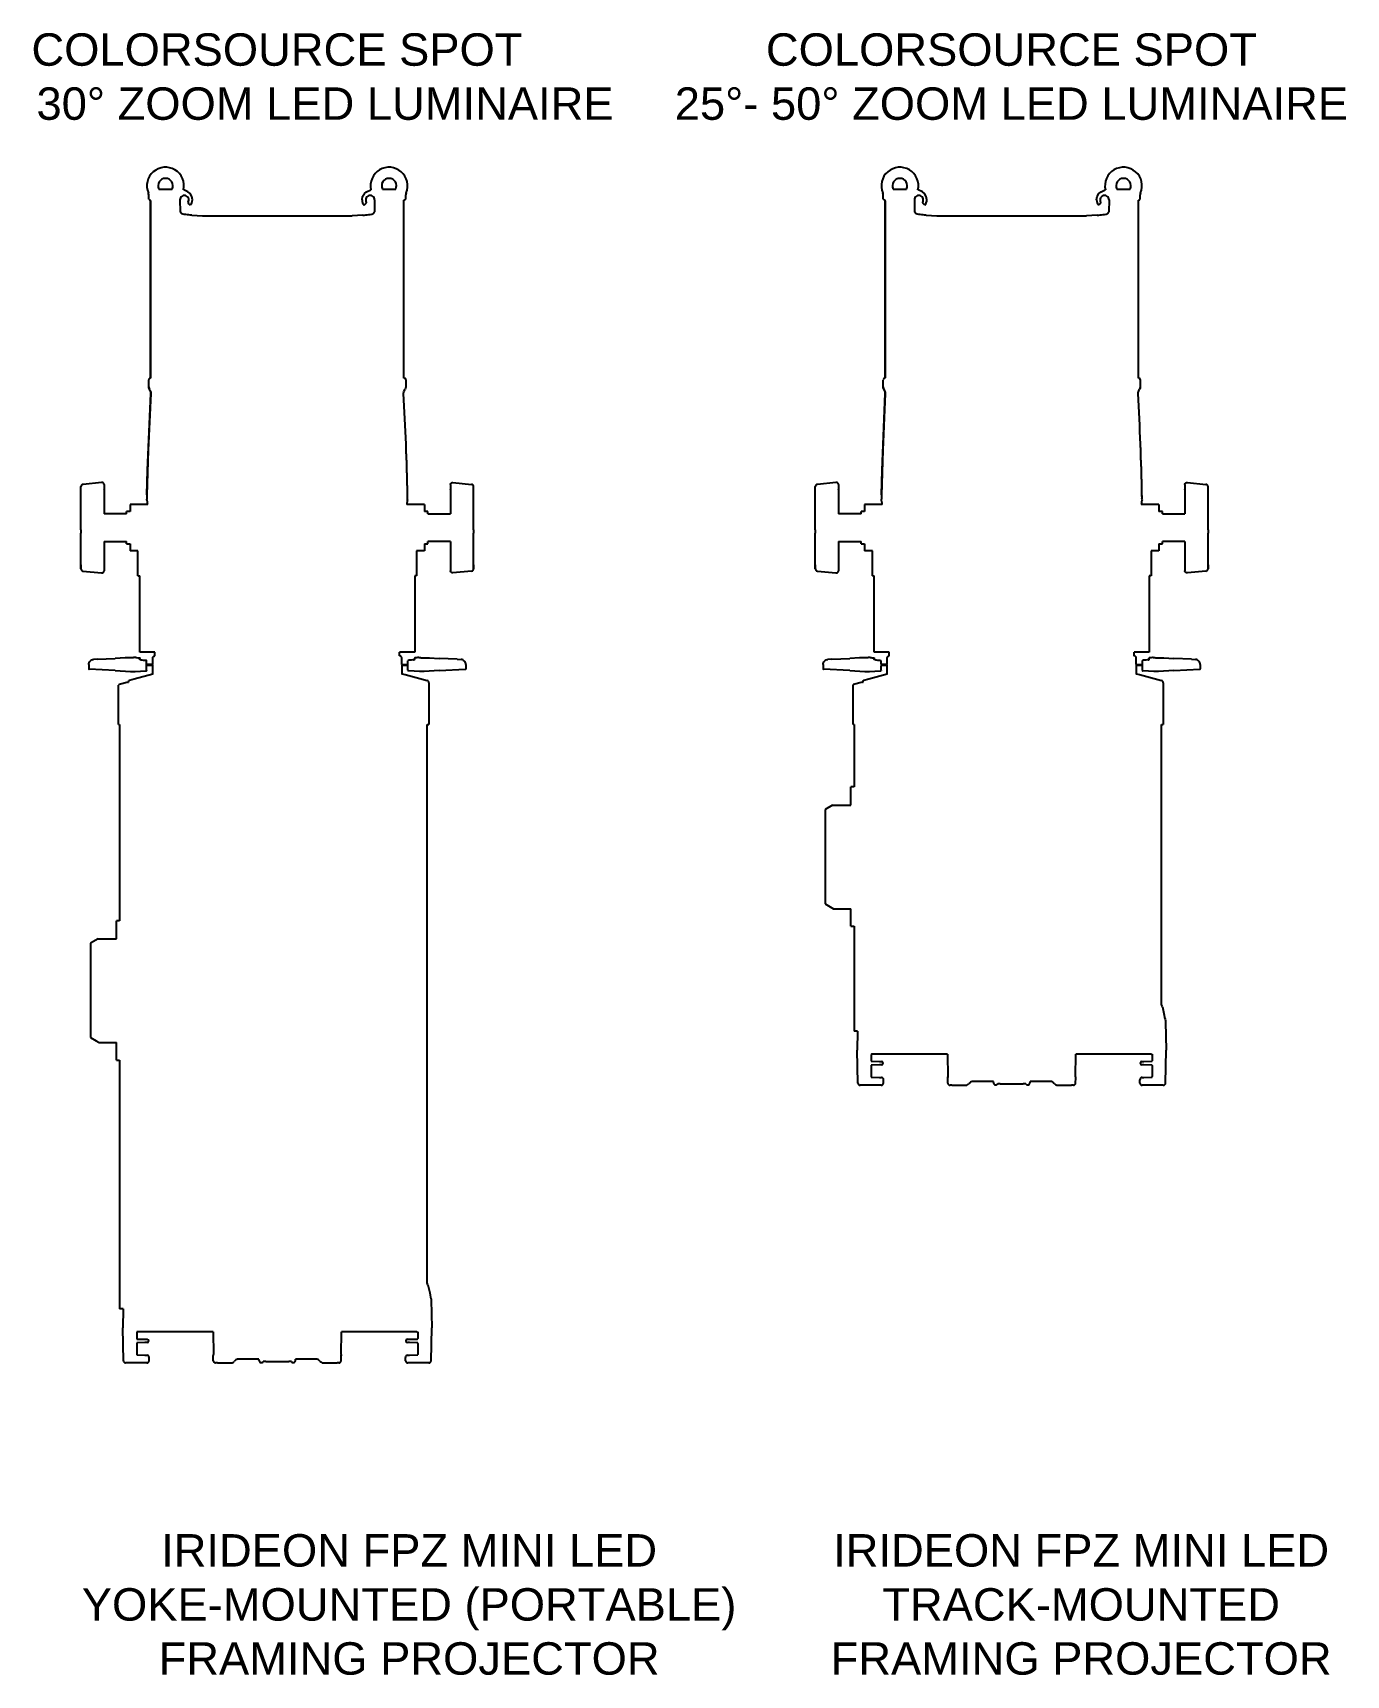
# Model space of a CAD drawing. Header units: inches. Extents: x 0 to 310, y 0 to 246.
# Drawn here: x 169.07 to 204.49, y 201.22 to 245.53 of the extents above; entities that cross this region are included whole.
import ezdxf

# ---------------------------------------------------------------- set-up
doc = ezdxf.new("R2010")
doc.units = ezdxf.units.IN
doc.header["$MEASUREMENT"] = 0
doc.layers.add('TEXT', color=1, linetype='Continuous')
doc.styles.add('ARIAL', font='arial.ttf')

msp = doc.modelspace()

# ---------------------------------------------------------------- linework, layer by layer
for p, q in [((172.197, 241.043), (172.197, 241.166)), ((179.13, 241.043), (179.13, 241.166)), ((192.005, 241.043), (192.005, 241.166)), ((198.938, 241.043), (198.938, 241.166)), ((172.247, 236.219), (172.247, 241.02)), ((172.247, 240.998), (172.247, 236.224)), ((173.038, 241.028), (173.042, 240.705)), ((173.08, 240.66), (173.042, 240.705)), ((173.321, 240.887), (173.262, 240.943)), ((173.357, 240.617), (173.643, 240.602)), ((177.969, 240.617), (177.683, 240.602)), ((178.005, 240.887), (178.064, 240.943)), ((178.247, 240.66), (178.284, 240.705)), ((178.288, 241.028), (178.284, 240.705)), ((179.079, 236.219), (179.079, 241.02)), ((179.08, 236.224), (179.08, 240.998)), ((192.055, 240.998), (192.055, 236.224)), ((192.056, 236.219), (192.056, 241.02)), ((192.847, 241.028), (192.851, 240.705)), ((192.888, 240.66), (192.851, 240.705)), ((193.13, 240.887), (193.071, 240.943)), ((193.166, 240.617), (193.452, 240.602)), ((197.778, 240.617), (197.492, 240.602)), ((197.814, 240.887), (197.873, 240.943)), ((198.055, 240.66), (198.093, 240.705)), ((198.097, 241.028), (198.093, 240.705)), ((198.888, 236.219), (198.888, 241.02)), ((198.888, 236.224), (198.888, 240.998)), ((172.196, 235.98), (172.196, 236.177)), ((179.129, 236.181), (179.13, 236.177)), ((179.13, 236.177), (179.13, 235.98)), ((192.005, 235.98), (192.005, 236.177)), ((198.938, 236.181), (198.939, 236.177)), ((198.939, 236.177), (198.939, 235.98)), ((172.238, 235.875), (172.213, 235.917)), ((179.089, 235.875), (179.113, 235.917)), ((192.046, 235.875), (192.022, 235.917)), ((198.897, 235.875), (198.922, 235.917)), ((170.367, 233.186), (170.367, 233.295)), ((170.367, 232.13), (170.367, 233.186)), ((170.924, 233.404), (170.424, 233.352)), ((170.992, 233.349), (170.992, 233.212)), ((170.992, 233.212), (170.992, 232.56)), ((180.335, 233.349), (180.335, 233.212)), ((180.335, 233.212), (180.335, 232.56)), ((180.403, 233.404), (180.903, 233.352)), ((180.96, 233.186), (180.96, 233.295)), ((180.96, 232.13), (180.96, 233.186)), ((190.175, 233.186), (190.175, 233.295)), ((190.175, 232.13), (190.175, 233.186)), ((190.732, 233.404), (190.232, 233.352)), ((190.8, 233.349), (190.8, 233.212)), ((190.8, 233.212), (190.8, 232.56)), ((200.143, 233.349), (200.143, 233.212)), ((200.143, 233.212), (200.143, 232.56)), ((200.211, 233.404), (200.711, 233.352)), ((200.768, 233.186), (200.768, 233.295)), ((200.768, 232.13), (200.768, 233.186)), ((172.172, 232.81), (171.695, 232.81)), ((171.695, 232.81), (171.695, 232.623)), ((172.15, 232.948), (172.149, 232.951)), ((179.632, 232.81), (179.155, 232.81)), ((179.172, 233.053), (179.177, 233.053)), ((179.177, 233.053), (179.177, 233.057)), ((179.177, 232.948), (179.177, 232.951)), ((179.632, 232.81), (179.632, 232.623)), ((191.98, 232.81), (191.503, 232.81)), ((191.503, 232.81), (191.503, 232.623)), ((191.958, 232.948), (191.958, 232.951)), ((199.44, 232.81), (198.963, 232.81)), ((198.98, 233.053), (198.986, 233.053)), ((198.985, 232.948), (198.986, 232.951)), ((198.986, 233.053), (198.986, 233.057)), ((199.44, 232.81), (199.44, 232.623)), ((171.6, 232.56), (170.992, 232.56)), ((171.617, 232.623), (171.6, 232.623)), ((171.6, 232.56), (171.6, 232.623)), ((171.695, 232.623), (171.617, 232.623)), ((179.71, 232.623), (179.632, 232.623)), ((179.726, 232.623), (179.71, 232.623)), ((179.726, 232.56), (179.726, 232.623)), ((179.726, 232.56), (180.335, 232.56)), ((191.409, 232.56), (190.8, 232.56)), ((191.425, 232.623), (191.409, 232.623)), ((191.409, 232.56), (191.409, 232.623)), ((191.503, 232.623), (191.425, 232.623)), ((199.518, 232.623), (199.44, 232.623)), ((199.535, 232.623), (199.518, 232.623)), ((199.535, 232.56), (199.535, 232.623)), ((199.535, 232.56), (200.143, 232.56)), ((170.367, 232.13), (170.367, 232.038)), ((170.367, 231.076), (170.367, 232.038)), ((170.992, 231.81), (171.6, 231.81)), ((170.992, 231.81), (170.992, 231.021)), ((171.6, 231.748), (171.6, 231.81)), ((171.6, 231.748), (171.617, 231.748)), ((171.617, 231.748), (171.695, 231.748)), ((171.695, 231.748), (171.695, 231.56)), ((179.632, 231.748), (179.71, 231.748)), ((179.632, 231.748), (179.632, 231.56)), ((179.71, 231.748), (179.726, 231.748)), ((179.71, 231.748), (179.71, 231.748)), ((179.726, 231.748), (179.726, 231.81)), ((180.335, 231.81), (179.726, 231.81)), ((180.335, 231.81), (180.335, 231.021)), ((180.96, 232.13), (180.96, 232.038)), ((180.96, 231.076), (180.96, 232.038)), ((190.175, 232.13), (190.175, 232.038)), ((190.175, 231.076), (190.175, 232.038)), ((190.8, 231.81), (191.409, 231.81)), ((190.8, 231.81), (190.8, 231.021)), ((191.409, 231.748), (191.409, 231.81)), ((191.409, 231.748), (191.425, 231.748)), ((191.425, 231.748), (191.503, 231.748)), ((191.503, 231.748), (191.503, 231.56)), ((199.44, 231.748), (199.518, 231.748)), ((199.44, 231.748), (199.44, 231.56)), ((199.518, 231.748), (199.535, 231.748)), ((199.518, 231.748), (199.518, 231.748)), ((199.535, 231.748), (199.535, 231.81)), ((200.143, 231.81), (199.535, 231.81)), ((200.143, 231.81), (200.143, 231.021)), ((200.768, 232.13), (200.768, 232.038)), ((200.768, 231.076), (200.768, 232.038)), ((171.905, 231.56), (171.695, 231.56)), ((171.905, 230.885), (171.905, 231.56)), ((179.421, 231.56), (179.421, 230.885)), ((179.632, 231.56), (179.421, 231.56)), ((191.714, 231.56), (191.503, 231.56)), ((191.714, 230.885), (191.714, 231.56)), ((199.23, 231.56), (199.23, 230.885)), ((199.44, 231.56), (199.23, 231.56)), ((170.367, 231.184), (170.367, 231.076)), ((170.423, 231.013), (170.924, 230.966)), ((171.905, 230.885), (171.953, 230.885)), ((171.953, 228.829), (171.953, 230.885)), ((179.421, 230.885), (179.373, 230.885)), ((179.373, 230.885), (179.373, 228.829)), ((180.904, 231.013), (180.403, 230.966)), ((180.96, 231.184), (180.96, 231.076)), ((190.175, 231.184), (190.175, 231.076)), ((190.231, 231.013), (190.732, 230.966)), ((191.714, 230.885), (191.762, 230.885)), ((191.762, 228.829), (191.762, 230.885)), ((199.23, 230.885), (199.182, 230.885)), ((199.182, 230.885), (199.182, 228.829)), ((200.712, 231.013), (200.211, 230.966)), ((200.768, 231.184), (200.768, 231.076)), ((170.81, 228.633), (171.294, 228.658)), ((171.562, 228.672), (171.294, 228.658)), ((172.362, 228.829), (171.953, 228.829)), ((172.303, 228.492), (172.303, 228.661)), ((172.362, 228.723), (172.362, 228.829)), ((179.373, 228.829), (178.964, 228.829)), ((178.964, 228.723), (178.964, 228.829)), ((179.023, 228.492), (179.023, 228.661)), ((179.765, 228.672), (180.032, 228.658)), ((180.516, 228.633), (180.032, 228.658)), ((190.619, 228.633), (191.103, 228.658)), ((191.37, 228.672), (191.103, 228.658)), ((192.171, 228.829), (191.762, 228.829)), ((192.112, 228.492), (192.112, 228.661)), ((192.171, 228.723), (192.171, 228.829)), ((199.182, 228.829), (198.773, 228.829)), ((198.773, 228.723), (198.773, 228.829)), ((198.832, 228.492), (198.832, 228.661)), ((199.573, 228.672), (199.841, 228.658)), ((200.325, 228.633), (199.841, 228.658)), ((170.578, 228.493), (170.578, 228.374)), ((171.294, 228.326), (170.588, 228.364)), ((170.81, 228.633), (170.706, 228.627)), ((171.294, 228.326), (171.703, 228.305)), ((171.703, 228.305), (171.742, 228.305)), ((171.742, 228.305), (171.828, 228.305)), ((171.828, 228.305), (172.116, 228.32)), ((171.987, 228.618), (171.958, 228.615)), ((172.138, 228.492), (172.138, 228.584)), ((172.138, 228.34), (172.138, 228.492)), ((172.303, 228.492), (172.138, 228.492)), ((179.023, 228.492), (179.188, 228.492)), ((179.188, 228.492), (179.188, 228.584)), ((179.188, 228.34), (179.188, 228.492)), ((179.498, 228.305), (179.21, 228.32)), ((179.339, 228.618), (179.368, 228.615)), ((179.584, 228.305), (179.498, 228.305)), ((179.623, 228.305), (179.584, 228.305)), ((180.032, 228.326), (179.623, 228.305)), ((180.032, 228.326), (180.739, 228.364)), ((180.516, 228.633), (180.62, 228.627)), ((180.748, 228.493), (180.748, 228.374)), ((190.387, 228.493), (190.387, 228.374)), ((191.103, 228.326), (190.396, 228.364)), ((190.619, 228.633), (190.515, 228.627)), ((191.103, 228.326), (191.512, 228.305)), ((191.512, 228.305), (191.551, 228.305)), ((191.551, 228.305), (191.637, 228.305)), ((191.637, 228.305), (191.925, 228.32)), ((191.796, 228.618), (191.767, 228.615)), ((191.947, 228.492), (191.947, 228.584)), ((192.112, 228.492), (191.947, 228.492)), ((191.947, 228.34), (191.947, 228.462)), ((198.832, 228.492), (198.997, 228.492)), ((198.997, 228.492), (198.997, 228.584)), ((198.997, 228.34), (198.997, 228.492)), ((199.307, 228.305), (199.018, 228.32)), ((199.148, 228.618), (199.177, 228.615)), ((199.393, 228.305), (199.307, 228.305)), ((199.432, 228.305), (199.393, 228.305)), ((199.841, 228.326), (199.432, 228.305)), ((199.841, 228.326), (200.547, 228.364)), ((200.325, 228.633), (200.429, 228.627)), ((200.557, 228.493), (200.557, 228.374)), ((171.385, 226.875), (171.385, 227.939)), ((171.638, 228.013), (171.396, 227.954)), ((179.752, 228.001), (179.752, 226.875)), ((191.194, 226.875), (191.194, 227.939)), ((191.446, 228.013), (191.205, 227.954)), ((199.56, 228.001), (199.56, 226.875)), ((171.385, 226.875), (171.412, 226.875)), ((171.412, 226.875), (171.412, 221.58)), ((179.705, 211.808), (179.705, 226.875)), ((179.705, 226.875), (179.752, 226.875)), ((191.221, 226.875), (191.194, 226.875)), ((191.194, 226.875), (191.194, 226.875)), ((191.221, 226.875), (191.221, 225.188)), ((199.513, 219.302), (199.513, 226.875)), ((199.513, 226.875), (199.56, 226.875)), ((191.221, 225.188), (191.137, 225.188)), ((191.137, 224.698), (191.137, 225.188)), ((190.641, 224.698), (190.437, 224.579)), ((190.641, 224.698), (191.137, 224.698)), ((190.437, 224.579), (190.437, 222.036)), ((190.437, 222.036), (190.665, 221.904)), ((171.412, 221.58), (171.329, 221.58)), ((171.329, 221.09), (171.329, 221.58)), ((190.665, 221.903), (190.665, 221.902)), ((190.665, 221.902), (191.137, 221.902)), ((191.137, 221.428), (191.137, 221.902)), ((191.137, 221.428), (191.221, 221.428)), ((191.221, 221.428), (191.221, 218.598)), ((170.832, 221.09), (170.629, 220.971)), ((170.629, 220.971), (170.629, 218.428)), ((170.832, 221.09), (171.329, 221.09)), ((199.536, 219.253), (199.583, 219.034)), ((191.316, 218.598), (191.221, 218.598)), ((191.316, 218.598), (191.307, 218.086)), ((199.623, 218.848), (199.637, 218.086)), ((170.629, 218.428), (170.778, 218.341)), ((170.778, 218.342), (170.857, 218.296)), ((170.857, 218.295), (170.857, 218.294)), ((170.857, 218.294), (171.329, 218.294)), ((171.329, 217.82), (171.329, 218.294)), ((191.322, 217.2), (191.307, 218.086)), ((199.621, 217.2), (199.637, 218.086)), ((171.329, 217.82), (171.412, 217.82)), ((171.412, 217.82), (171.412, 211.105)), ((191.687, 217.976), (191.682, 217.971)), ((191.682, 217.971), (191.682, 217.84)), ((191.682, 217.84), (191.682, 217.802)), ((191.682, 217.802), (191.682, 217.791)), ((191.682, 217.791), (191.687, 217.786)), ((191.687, 217.686), (191.682, 217.681)), ((191.682, 217.681), (191.682, 217.67)), ((191.682, 217.67), (191.682, 217.372)), ((191.709, 217.976), (191.687, 217.976)), ((191.687, 217.786), (191.904, 217.782)), ((191.904, 217.69), (191.687, 217.686)), ((191.769, 217.976), (191.709, 217.976)), ((193.74, 217.976), (191.769, 217.976)), ((193.74, 217.976), (193.751, 217.367)), ((197.193, 217.367), (197.203, 217.976)), ((199.175, 217.976), (197.203, 217.976)), ((199.039, 217.782), (199.257, 217.786)), ((199.257, 217.686), (199.039, 217.69)), ((199.235, 217.976), (199.175, 217.976)), ((199.235, 217.976), (199.257, 217.976)), ((199.257, 217.976), (199.262, 217.971)), ((199.257, 217.786), (199.262, 217.791)), ((199.262, 217.681), (199.257, 217.686)), ((199.262, 217.971), (199.262, 217.802)), ((199.262, 217.791), (199.262, 217.802)), ((199.262, 217.67), (199.262, 217.681)), ((199.262, 217.67), (199.262, 217.372)), ((191.322, 217.2), (191.322, 217.196)), ((191.401, 217.141), (191.382, 217.141)), ((191.686, 217.141), (191.401, 217.141)), ((191.682, 217.372), (191.682, 217.361)), ((191.682, 217.361), (191.687, 217.356)), ((191.831, 217.141), (191.686, 217.141)), ((191.687, 217.356), (191.904, 217.352)), ((191.904, 217.141), (191.831, 217.141)), ((191.953, 217.141), (191.904, 217.141)), ((192.013, 217.2), (192.015, 217.29)), ((193.745, 217.337), (193.745, 217.339)), ((193.748, 217.2), (193.745, 217.337)), ((193.857, 217.141), (193.808, 217.141)), ((193.857, 217.141), (194.225, 217.141)), ((194.34, 217.206), (194.31, 217.176)), ((194.978, 217.241), (194.425, 217.241)), ((194.978, 217.214), (194.978, 217.241)), ((195.163, 217.183), (195.783, 217.183)), ((196.518, 217.241), (195.968, 217.241)), ((195.968, 217.214), (195.968, 217.241)), ((196.633, 217.176), (196.603, 217.206)), ((196.718, 217.141), (197.086, 217.141)), ((197.136, 217.141), (197.086, 217.141)), ((197.196, 217.2), (197.198, 217.337)), ((197.198, 217.339), (197.198, 217.337)), ((198.93, 217.2), (198.929, 217.29)), ((199.04, 217.141), (198.99, 217.141)), ((199.039, 217.352), (199.257, 217.356)), ((199.113, 217.141), (199.04, 217.141)), ((199.257, 217.141), (199.113, 217.141)), ((199.257, 217.356), (199.262, 217.361)), ((199.543, 217.141), (199.257, 217.141)), ((199.262, 217.361), (199.262, 217.372)), ((199.561, 217.141), (199.543, 217.141)), ((199.621, 217.196), (199.621, 217.2)), ((179.727, 211.759), (179.775, 211.541)), ((171.507, 211.105), (171.412, 211.105)), ((171.507, 211.105), (171.498, 210.593)), ((179.815, 211.355), (179.828, 210.593)), ((171.514, 209.707), (171.498, 210.593)), ((173.932, 210.483), (171.872, 210.483)), ((171.872, 210.483), (171.873, 210.347)), ((173.932, 210.483), (173.942, 209.874)), ((177.384, 209.874), (177.395, 210.483)), ((179.366, 210.483), (177.395, 210.483)), ((179.426, 210.483), (179.366, 210.483)), ((179.426, 210.483), (179.448, 210.483)), ((179.448, 210.483), (179.453, 210.478)), ((179.453, 210.478), (179.453, 210.309)), ((179.813, 209.707), (179.828, 210.593)), ((171.873, 210.347), (171.873, 210.309)), ((171.873, 210.309), (171.873, 210.298)), ((171.873, 210.298), (171.878, 210.293)), ((171.878, 210.193), (171.873, 210.188)), ((171.873, 210.188), (171.873, 210.177)), ((171.873, 210.177), (171.873, 209.879)), ((171.878, 210.293), (172.095, 210.289)), ((172.095, 210.197), (171.878, 210.193)), ((179.231, 210.289), (179.448, 210.293)), ((179.448, 210.193), (179.231, 210.197)), ((179.448, 210.293), (179.453, 210.298)), ((179.453, 210.188), (179.448, 210.193)), ((179.453, 210.298), (179.453, 210.309)), ((179.453, 210.177), (179.453, 210.188)), ((179.453, 210.177), (179.453, 209.879)), ((171.514, 209.707), (171.514, 209.703)), ((171.592, 209.648), (171.574, 209.648)), ((171.878, 209.648), (171.592, 209.648)), ((171.873, 209.879), (171.873, 209.868)), ((171.873, 209.868), (171.878, 209.863)), ((171.878, 209.863), (172.095, 209.859)), ((172.023, 209.648), (171.878, 209.648)), ((172.095, 209.648), (172.023, 209.648)), ((172.145, 209.648), (172.095, 209.648)), ((172.205, 209.707), (172.206, 209.797)), ((173.937, 209.844), (173.937, 209.846)), ((173.939, 209.707), (173.937, 209.844)), ((174.049, 209.648), (173.999, 209.648)), ((174.049, 209.648), (174.417, 209.648)), ((174.531, 209.713), (174.502, 209.683)), ((175.169, 209.748), (174.616, 209.748)), ((175.169, 209.721), (175.169, 209.748)), ((175.354, 209.69), (175.974, 209.69)), ((176.71, 209.748), (176.159, 209.748)), ((176.159, 209.721), (176.159, 209.748)), ((176.824, 209.683), (176.795, 209.713)), ((176.909, 209.648), (177.278, 209.648)), ((177.327, 209.648), (177.278, 209.648)), ((177.387, 209.707), (177.39, 209.844)), ((177.39, 209.846), (177.39, 209.844)), ((179.122, 209.707), (179.12, 209.797)), ((179.231, 209.648), (179.182, 209.648)), ((179.231, 209.859), (179.448, 209.863)), ((179.304, 209.648), (179.231, 209.648)), ((179.449, 209.648), (179.304, 209.648)), ((179.448, 209.863), (179.453, 209.868)), ((179.734, 209.648), (179.449, 209.648)), ((179.453, 209.868), (179.453, 209.879)), ((179.753, 209.648), (179.734, 209.648)), ((179.813, 209.703), (179.813, 209.707))]:
    msp.add_line(p, q)
at = {"flags": 128}
for points in [[(173.374, 241.028), (173.374, 241.028), (173.36, 241.117), (173.314, 241.197), (173.254, 241.249), (173.141, 241.297), (173.135, 241.298)], [(177.953, 241.028), (177.953, 241.028), (177.966, 241.117), (178.012, 241.197), (178.072, 241.249), (178.186, 241.297), (178.191, 241.298)], [(193.182, 241.028), (193.182, 241.028), (193.169, 241.117), (193.123, 241.197), (193.063, 241.249), (192.949, 241.297), (192.944, 241.298)], [(197.761, 241.028), (197.761, 241.028), (197.775, 241.117), (197.821, 241.197), (197.881, 241.249), (197.994, 241.297), (198, 241.298)], [(173.357, 240.617), (173.314, 240.62), (173.274, 240.623), (173.239, 240.627), (173.194, 240.632), (173.156, 240.638), (173.116, 240.645), (173.09, 240.653), (173.08, 240.66)], [(177.969, 240.617), (178.012, 240.62), (178.052, 240.623), (178.088, 240.627), (178.132, 240.632), (178.17, 240.638), (178.21, 240.645), (178.237, 240.653), (178.247, 240.66)], [(193.166, 240.617), (193.123, 240.62), (193.083, 240.623), (193.047, 240.627), (193.002, 240.632), (192.965, 240.638), (192.925, 240.645), (192.898, 240.653), (192.888, 240.66)], [(197.778, 240.617), (197.821, 240.62), (197.861, 240.623), (197.896, 240.627), (197.941, 240.632), (197.979, 240.638), (198.019, 240.645), (198.045, 240.653), (198.055, 240.66)], [(172.242, 236.223), (172.214, 236.208), (172.201, 236.194), (172.199, 236.184)], [(192.051, 236.223), (192.022, 236.208), (192.01, 236.194), (192.007, 236.184)], [(172.254, 235.807), (172.184, 234.274), (172.149, 233.057)], [(172.15, 233.074), (172.166, 233.733), (172.254, 235.805)], [(172.213, 235.917), (172.199, 235.957), (172.196, 235.98)], [(172.197, 235.982), (172.204, 235.94), (172.213, 235.919)], [(172.254, 235.807), (172.25, 235.849), (172.238, 235.876)], [(172.238, 235.875), (172.252, 235.835), (172.254, 235.805)], [(179.072, 235.807), (179.077, 235.849), (179.089, 235.876)], [(179.072, 235.805), (179.077, 235.847), (179.089, 235.875)], [(179.13, 235.982), (179.123, 235.94), (179.113, 235.919)], [(179.13, 235.98), (179.123, 235.938), (179.113, 235.917)], [(192.063, 235.807), (191.993, 234.274), (191.958, 233.057)], [(191.958, 233.074), (191.975, 233.733), (192.063, 235.805)], [(192.005, 235.982), (192.012, 235.94), (192.022, 235.919)], [(192.022, 235.917), (192.007, 235.957), (192.005, 235.98)], [(192.063, 235.807), (192.058, 235.849), (192.046, 235.876)], [(192.046, 235.875), (192.061, 235.835), (192.063, 235.805)], [(198.881, 235.807), (198.885, 235.849), (198.897, 235.876)], [(198.881, 235.805), (198.885, 235.847), (198.897, 235.875)], [(198.938, 235.982), (198.931, 235.94), (198.922, 235.919)], [(198.939, 235.98), (198.932, 235.938), (198.922, 235.917)], [(171.846, 228.679), (171.869, 228.677), (171.902, 228.676), (171.945, 228.673)], [(171.958, 228.615), (171.956, 228.641), (171.955, 228.657), (171.954, 228.664)], [(179.368, 228.615), (179.37, 228.641), (179.372, 228.657), (179.372, 228.664)], [(179.48, 228.679), (179.457, 228.677), (179.424, 228.676), (179.382, 228.673)], [(191.655, 228.679), (191.678, 228.677), (191.711, 228.676), (191.753, 228.673)], [(191.767, 228.615), (191.765, 228.641), (191.763, 228.657), (191.763, 228.664)], [(199.177, 228.615), (199.179, 228.641), (199.18, 228.657), (199.181, 228.664)], [(199.289, 228.679), (199.266, 228.677), (199.233, 228.676), (199.19, 228.673)], [(171.674, 228.074), (171.805, 228.109), (172.303, 228.243), (172.303, 228.462), (172.138, 228.462)], [(172.116, 228.32), (172.123, 228.321), (172.127, 228.321), (172.129, 228.321)], [(172.138, 228.331), (172.138, 228.331), (172.138, 228.331)], [(179.188, 228.462), (179.023, 228.462), (179.023, 228.243), (179.109, 228.22), (179.707, 228.059)], [(179.188, 228.331), (179.188, 228.331), (179.188, 228.331)], [(179.21, 228.32), (179.204, 228.321), (179.2, 228.321), (179.198, 228.321)], [(191.483, 228.074), (191.614, 228.109), (192.112, 228.243), (192.112, 228.462), (191.947, 228.462)], [(191.925, 228.32), (191.931, 228.321), (191.935, 228.321), (191.937, 228.321)], [(191.947, 228.331), (191.947, 228.331), (191.947, 228.331)], [(198.997, 228.462), (198.832, 228.462), (198.832, 228.243), (198.917, 228.22), (199.516, 228.059)], [(198.997, 228.331), (198.997, 228.331), (198.997, 228.331)], [(199.018, 228.32), (199.012, 228.321), (199.008, 228.321), (199.006, 228.321)], [(171.653, 228.018), (171.663, 228.058), (171.674, 228.074)], [(191.461, 228.018), (191.472, 228.058), (191.482, 228.074)], [(199.583, 219.034), (199.597, 218.972), (199.608, 218.92), (199.616, 218.882), (199.621, 218.859), (199.623, 218.851)], [(191.904, 217.782), (191.923, 217.782), (191.942, 217.781), (191.959, 217.781)], [(191.959, 217.691), (191.942, 217.691), (191.923, 217.69), (191.904, 217.69)], [(198.984, 217.781), (199.001, 217.781), (199.02, 217.782), (199.039, 217.782)], [(199.039, 217.69), (199.02, 217.69), (199.001, 217.691), (198.984, 217.691)], [(191.904, 217.352), (191.922, 217.352), (191.94, 217.352), (191.956, 217.351)], [(198.988, 217.351), (199.004, 217.352), (199.021, 217.352), (199.039, 217.352)], [(179.775, 211.541), (179.788, 211.479), (179.799, 211.427), (179.808, 211.389), (179.813, 211.366), (179.814, 211.358)], [(172.095, 210.289), (172.115, 210.289), (172.133, 210.288), (172.151, 210.288)], [(172.151, 210.198), (172.133, 210.198), (172.115, 210.197), (172.095, 210.197)], [(179.175, 210.288), (179.193, 210.288), (179.212, 210.289), (179.231, 210.289)], [(179.231, 210.197), (179.212, 210.197), (179.193, 210.198), (179.175, 210.198)], [(172.095, 209.859), (172.114, 209.859), (172.131, 209.859), (172.147, 209.858)], [(179.179, 209.858), (179.195, 209.859), (179.213, 209.859), (179.231, 209.859)]]:
    msp.add_lwpolyline(points, dxfattribs=at)
for centre, radius, start, end in [((172.648, 241.409), 0.5, 347.2087, 202.8389), ((172.648, 241.409), 0.2, 90, 206.9064), ((172.648, 241.409), 0.2, 333.0936, 90), ((178.679, 241.409), 0.5, 337.1611, 192.7913), ((178.679, 241.409), 0.2, 90, 206.9064), ((178.679, 241.409), 0.2, 333.0936, 90), ((192.456, 241.409), 0.5, 347.2087, 202.8389), ((192.456, 241.409), 0.2, 90, 206.9064), ((192.456, 241.409), 0.2, 333.0936, 90), ((198.487, 241.409), 0.5, 337.1611, 192.7913), ((198.487, 241.409), 0.2, 90, 206.9064), ((198.487, 241.409), 0.2, 333.0936, 90), ((172.072, 241.166), 0.125, 0, 22.8389), ((172.648, 245.198), 3.884, 267.3681, 272.6319), ((173.159, 241.027), 0.121, 151.3697, 179.4796), ((173.159, 241.028), 0.12, 327.4597, 151.6801), ((178.168, 241.028), 0.12, 28.3199, 212.5403), ((178.167, 241.027), 0.121, 0.5204, 28.6303), ((178.679, 245.198), 3.884, 267.3681, 272.6319), ((179.255, 241.166), 0.125, 157.1611, 180), ((191.88, 241.166), 0.125, 0, 22.8389), ((192.456, 245.198), 3.884, 267.3681, 272.6319), ((192.968, 241.027), 0.121, 151.3697, 179.4796), ((192.967, 241.028), 0.12, 327.4597, 151.6801), ((197.976, 241.028), 0.12, 28.3199, 212.5403), ((197.975, 241.027), 0.121, 0.5204, 28.6303), ((198.487, 245.198), 3.884, 267.3681, 272.6319), ((199.063, 241.166), 0.125, 157.1611, 180), ((172.264, 241.125), 0.106, 230.3483, 260.6128), ((173.274, 240.955), 0.016, 147.4527, 226.0069), ((173.159, 241.028), 0.215, 318.9418, 0), ((178.168, 241.028), 0.215, 180, 221.0582), ((178.053, 240.955), 0.016, 313.9931, 32.5473), ((179.062, 241.125), 0.106, 279.3872, 309.6517), ((192.073, 241.125), 0.106, 230.3483, 260.6128), ((193.082, 240.955), 0.016, 147.4527, 226.0069), ((192.967, 241.028), 0.215, 318.9418, 0), ((197.976, 241.028), 0.215, 180, 221.0582), ((197.861, 240.955), 0.016, 313.9931, 32.5473), ((198.871, 241.125), 0.106, 279.3872, 309.6517), ((175.663, 700.311), 459.714, 269.74822, 270.25178), ((195.472, 700.311), 459.714, 269.74822, 270.25178), ((172.239, 236.177), 0.0414, 98.9734, 153.9938), ((179.081, 236.173), 0.0485, 7.5126, 82.0437), ((179.08, 236.171), 0.0497, 27.0971, 78.1085), ((192.048, 236.177), 0.0414, 98.9734, 153.9938), ((198.89, 236.173), 0.0485, 7.5126, 82.0437), ((198.889, 236.171), 0.0497, 27.0971, 78.1085), ((99.946, 231.408), 79.248, 1.19229, 3.18185), ((99.945, 231.408), 79.249, 1.20458, 3.18052), ((119.755, 231.408), 79.248, 1.19229, 3.18185), ((119.754, 231.408), 79.249, 1.20458, 3.18052), ((170.427, 233.292), 0.0599, 92.672, 177.9974), ((173.634, 233.004), 1.486, 177.2789, 182.0262), ((176.616, 232.997), 2.562, 358.9708, 1.7241), ((180.9, 233.292), 0.0599, 2.0026, 87.328), ((190.235, 233.292), 0.0599, 92.672, 177.9974), ((193.443, 233.004), 1.486, 177.2789, 182.0262), ((196.424, 232.997), 2.562, 358.9708, 1.7241), ((200.708, 233.292), 0.0599, 2.0026, 87.328), ((167.773, 232.179), 4.443, 8.1621, 9.9671), ((183.553, 232.179), 4.443, 170.0329, 171.8379), ((187.582, 232.179), 4.443, 8.1621, 9.9671), ((203.362, 232.179), 4.443, 170.0329, 171.8379), ((170.429, 231.076), 0.0625, 180, 264.0765), ((180.897, 231.076), 0.0625, 275.9235, 360), ((190.238, 231.076), 0.0625, 180, 264.0765), ((200.706, 231.076), 0.0625, 275.9235, 360), ((170.588, 228.374), 0.01, 183.5738, 266.9774), ((172.128, 228.331), 0.01, 273.1059, 359.191), ((172.128, 228.331), 0.00999, 273.1451, 0.0504), ((172.129, 228.593), 0.00906, 4.3624, 87.1848), ((179.197, 228.593), 0.00906, 92.8152, 175.6376), ((179.198, 228.331), 0.01, 180.809, 266.8941), ((179.198, 228.331), 0.00999, 179.9496, 266.8549), ((180.738, 228.374), 0.01, 273.0226, 356.4262), ((190.397, 228.374), 0.01, 183.5738, 266.9774), ((191.937, 228.331), 0.01, 273.1059, 359.191), ((191.937, 228.331), 0.00999, 273.1451, 0.0504), ((191.938, 228.593), 0.00906, 4.3624, 87.1848), ((199.006, 228.593), 0.00906, 92.8152, 175.6376), ((199.007, 228.331), 0.01, 180.809, 266.8941), ((199.007, 228.331), 0.00999, 179.9496, 266.8549), ((200.547, 228.374), 0.01, 273.0226, 356.4262), ((171.4, 227.939), 0.015, 104.3932, 179.875), ((171.63, 228.061), 0.048, 278.9806, 297.9398), ((179.692, 228.001), 0.06, 0.0035, 75.0036), ((191.209, 227.939), 0.015, 104.3932, 179.875), ((191.439, 228.061), 0.048, 278.9806, 297.9398), ((191.439, 228.061), 0.048, 278.9806, 297.9398), ((199.5, 228.001), 0.06, 0.0035, 75.0036), ((199.414, 219.226), 0.125, 12.23, 37.1449), ((199.608, 218.848), 0.015, 1, 12.23), ((191.959, 217.736), 0.0452, 270.9995, 89.0005), ((198.985, 217.736), 0.0452, 90.9995, 269.0005), ((191.382, 217.201), 0.06, 181, 270), ((191.953, 217.201), 0.06, 270, 359), ((191.955, 217.291), 0.06, 358.9987, 89.0009), ((193.808, 217.201), 0.06, 181, 270), ((193.667, 217.36), 0.0836, 355.0546, 4.9185), ((194.226, 217.261), 0.12, 269.9426, 302.0856), ((194.225, 217.261), 0.12, 302.0296, 315), ((194.425, 217.121), 0.12, 90, 135), ((195.04, 217.214), 0.0625, 180, 328.4028), ((195.16, 215.982), 1.201, 89.8531, 93.1603), ((195.789, 216.131), 1.052, 86.5468, 90.3221), ((195.905, 217.214), 0.0625, 211.6753, 0), ((196.518, 217.121), 0.12, 45, 90), ((196.718, 217.261), 0.12, 225, 237.9704), ((196.718, 217.261), 0.12, 237.9135, 270.0583), ((197.136, 217.201), 0.06, 270, 359), ((197.264, 217.36), 0.0715, 174.2422, 185.7859), ((198.989, 217.291), 0.06, 91, 181.0007), ((198.99, 217.201), 0.06, 181, 270), ((199.561, 217.201), 0.06, 270, 359), ((179.605, 211.733), 0.125, 12.23, 37.1449), ((179.8, 211.355), 0.015, 1, 12.23), ((172.15, 210.243), 0.0452, 270.9995, 89.0005), ((179.176, 210.243), 0.0452, 90.9995, 269.0005), ((171.574, 209.708), 0.06, 181, 270), ((172.145, 209.708), 0.06, 270, 359), ((172.146, 209.798), 0.06, 358.9987, 89.0009), ((173.999, 209.708), 0.06, 181, 270), ((173.859, 209.867), 0.0836, 355.0546, 4.9185), ((174.417, 209.768), 0.12, 269.9426, 302.0856), ((174.417, 209.768), 0.12, 302.0296, 315), ((174.616, 209.628), 0.12, 90, 135), ((175.232, 209.721), 0.0625, 180, 328.4028), ((175.351, 208.489), 1.201, 89.8531, 93.1603), ((175.98, 208.638), 1.052, 86.5468, 90.3221), ((176.097, 209.721), 0.0625, 211.6753, 0), ((176.71, 209.628), 0.12, 45, 90), ((176.909, 209.768), 0.12, 225, 237.9704), ((176.909, 209.768), 0.12, 237.9135, 270.0583), ((177.327, 209.708), 0.06, 270, 359), ((177.455, 209.867), 0.0715, 174.2422, 185.7859), ((179.18, 209.798), 0.06, 91, 181.0007), ((179.182, 209.708), 0.06, 181, 270), ((179.753, 209.708), 0.06, 270, 359)]:
    msp.add_arc(centre, radius, start, end)
for centre, major_axis, ratio, start_param, end_param in [((170.929, 233.346), (0.0599, 0.0195), 0.917041, 6.198868, 7.650807), ((170.929, 233.349), (0.0625, 0.0013), 0.921914, 6.263735, 6.469858), ((170.929, 233.212), (0.0625, -0.0015), 0.932153, 0.022517, 0.22864), ((190.738, 233.346), (0.0599, 0.0195), 0.917041, 6.198868, 7.650807), ((190.738, 233.349), (0.0625, 0.0013), 0.921914, 6.263735, 6.469858), ((190.738, 233.212), (0.0625, -0.0015), 0.932153, 0.022517, 0.22864), ((170.929, 231.024), (0.0599, -0.0195), 0.917041, 4.915564, 6.367503), ((170.929, 231.021), (0.0625, -0.0013), 0.921914, 6.096512, 6.302636), ((190.738, 231.024), (0.0599, -0.0195), 0.917041, 4.915564, 6.367503), ((190.738, 231.021), (0.0625, -0.0013), 0.921914, 6.096512, 6.302636), ((193.76, 217.344), (0.0112, 0.0137), 0.717761, 1.528887, 2.438481), ((197.183, 217.344), (-0.0112, 0.0137), 0.717761, 3.844704, 4.754298), ((173.952, 209.851), (0.0112, 0.0137), 0.717761, 1.528887, 2.438481), ((177.375, 209.851), (-0.0112, 0.0137), 0.717761, 3.844704, 4.754298)]:
    msp.add_ellipse(centre, major_axis=major_axis, ratio=ratio, start_param=start_param, end_param=end_param)
at = {"extrusion": (0, 0, -1)}
for centre, major_axis, ratio, start_param, end_param in [((180.397, 233.349), (-0.0625, 0.0013), 0.921914, 6.263735, 6.469858), ((180.397, 233.212), (-0.0625, -0.0015), 0.932153, 0.022517, 0.22864), ((180.397, 233.346), (-0.0599, 0.0195), 0.917041, 6.198868, 7.650807), ((200.206, 233.349), (-0.0625, 0.0013), 0.921914, 6.263735, 6.469858), ((200.206, 233.212), (-0.0625, -0.0015), 0.932153, 0.022517, 0.22864), ((200.206, 233.346), (-0.0599, 0.0195), 0.917041, 6.198868, 7.650807), ((180.397, 231.021), (-0.0625, -0.0013), 0.921914, 6.096512, 6.302636), ((180.397, 231.024), (-0.0599, -0.0195), 0.917041, 4.915564, 6.367503), ((200.206, 231.021), (-0.0625, -0.0013), 0.921914, 6.096512, 6.302636), ((200.206, 231.024), (-0.0599, -0.0195), 0.917041, 4.915564, 6.367503)]:
    msp.add_ellipse(centre, major_axis=major_axis, ratio=ratio, start_param=start_param, end_param=end_param, dxfattribs=at)
for points, knots in [([(171.703, 228.675), (171.687, 228.674), (171.655, 228.673), (171.612, 228.672), (171.58, 228.672), (171.562, 228.672), (171.562, 228.672), (171.562, 228.672)], [0, 0, 0, 0, 0.213189, 0.426374, 0.63981, 0.854211, 1, 1, 1, 1]), ([(171.828, 228.679), (171.819, 228.678), (171.801, 228.677), (171.759, 228.676), (171.724, 228.675), (171.706, 228.675), (171.703, 228.675)], [0, 0, 0, 0, 0.315106, 0.632943, 0.949791, 1, 1, 1, 1]), ([(171.828, 228.679), (171.828, 228.679), (171.828, 228.679), (171.828, 228.679), (171.828, 228.679), (171.828, 228.679), (171.828, 228.679)], [0, 0, 0, 0, 0.344546, 0.691935, 0.85964, 1, 1, 1, 1]), ([(171.846, 228.679), (171.843, 228.679), (171.84, 228.679), (171.83, 228.679), (171.828, 228.679)], [0, 0, 0, 0, 0.791812, 1, 1, 1, 1]), ([(171.945, 228.673), (171.946, 228.673), (171.948, 228.673), (171.951, 228.671), (171.953, 228.668), (171.954, 228.666), (171.954, 228.665), (171.954, 228.664)], [0, 0, 0, 0, 0.235927, 0.471835, 0.707759, 0.925417, 1, 1, 1, 1]), ([(172.303, 228.661), (172.304, 228.668), (172.305, 228.682), (172.316, 228.7), (172.332, 228.714), (172.348, 228.721), (172.359, 228.722), (172.362, 228.723)], [0, 0, 0, 0, 0.222089, 0.444178, 0.666268, 0.888362, 1, 1, 1, 1]), ([(179.023, 228.661), (179.022, 228.668), (179.021, 228.682), (179.01, 228.7), (178.995, 228.714), (178.978, 228.721), (178.968, 228.722), (178.964, 228.723)], [0, 0, 0, 0, 0.222089, 0.444178, 0.666268, 0.888362, 1, 1, 1, 1]), ([(179.382, 228.673), (179.381, 228.673), (179.378, 228.673), (179.376, 228.671), (179.373, 228.668), (179.373, 228.666), (179.372, 228.665), (179.372, 228.664)], [0, 0, 0, 0, 0.235927, 0.471835, 0.707759, 0.925417, 1, 1, 1, 1]), ([(179.48, 228.679), (179.483, 228.679), (179.487, 228.679), (179.496, 228.679), (179.498, 228.679)], [0, 0, 0, 0, 0.791812, 1, 1, 1, 1]), ([(179.498, 228.679), (179.507, 228.678), (179.526, 228.677), (179.568, 228.676), (179.602, 228.675), (179.621, 228.675), (179.623, 228.675)], [0, 0, 0, 0, 0.315106, 0.632943, 0.949791, 1, 1, 1, 1]), ([(179.498, 228.679), (179.498, 228.679), (179.498, 228.679), (179.498, 228.679), (179.498, 228.679), (179.498, 228.679), (179.498, 228.679)], [0, 0, 0, 0, 0.344546, 0.691935, 0.85964, 1, 1, 1, 1]), ([(179.623, 228.675), (179.639, 228.674), (179.671, 228.673), (179.714, 228.672), (179.746, 228.672), (179.765, 228.672), (179.765, 228.672), (179.765, 228.672)], [0, 0, 0, 0, 0.213189, 0.426374, 0.63981, 0.854211, 1, 1, 1, 1]), ([(191.512, 228.675), (191.496, 228.674), (191.464, 228.673), (191.421, 228.672), (191.389, 228.672), (191.37, 228.672), (191.37, 228.672), (191.37, 228.672)], [0, 0, 0, 0, 0.213189, 0.426374, 0.63981, 0.854211, 1, 1, 1, 1]), ([(191.637, 228.679), (191.627, 228.678), (191.609, 228.677), (191.567, 228.676), (191.533, 228.675), (191.514, 228.675), (191.512, 228.675)], [0, 0, 0, 0, 0.315106, 0.632943, 0.949791, 1, 1, 1, 1]), ([(191.637, 228.679), (191.637, 228.679), (191.637, 228.679), (191.637, 228.679), (191.637, 228.679), (191.637, 228.679), (191.637, 228.679)], [0, 0, 0, 0, 0.344546, 0.691935, 0.85964, 1, 1, 1, 1]), ([(191.655, 228.679), (191.652, 228.679), (191.648, 228.679), (191.639, 228.679), (191.637, 228.679)], [0, 0, 0, 0, 0.791812, 1, 1, 1, 1]), ([(191.753, 228.673), (191.754, 228.673), (191.756, 228.673), (191.759, 228.671), (191.761, 228.668), (191.762, 228.666), (191.763, 228.665), (191.763, 228.664)], [0, 0, 0, 0, 0.235927, 0.471835, 0.707759, 0.925417, 1, 1, 1, 1]), ([(192.112, 228.661), (192.113, 228.668), (192.114, 228.682), (192.125, 228.7), (192.14, 228.714), (192.157, 228.721), (192.167, 228.722), (192.171, 228.723)], [0, 0, 0, 0, 0.222089, 0.444178, 0.666268, 0.888362, 1, 1, 1, 1]), ([(198.832, 228.661), (198.831, 228.668), (198.83, 228.682), (198.819, 228.7), (198.803, 228.714), (198.787, 228.721), (198.776, 228.722), (198.773, 228.723)], [0, 0, 0, 0, 0.222089, 0.444178, 0.666268, 0.888362, 1, 1, 1, 1]), ([(199.19, 228.673), (199.189, 228.673), (199.187, 228.673), (199.184, 228.671), (199.182, 228.668), (199.181, 228.666), (199.181, 228.665), (199.181, 228.664)], [0, 0, 0, 0, 0.235927, 0.471835, 0.707759, 0.925417, 1, 1, 1, 1]), ([(199.289, 228.679), (199.292, 228.679), (199.295, 228.679), (199.305, 228.679), (199.307, 228.679)], [0, 0, 0, 0, 0.791812, 1, 1, 1, 1]), ([(199.307, 228.679), (199.316, 228.678), (199.334, 228.677), (199.376, 228.676), (199.411, 228.675), (199.429, 228.675), (199.432, 228.675)], [0, 0, 0, 0, 0.315106, 0.632943, 0.949791, 1, 1, 1, 1]), ([(199.307, 228.679), (199.307, 228.679), (199.307, 228.679), (199.307, 228.679), (199.307, 228.679), (199.307, 228.679), (199.307, 228.679)], [0, 0, 0, 0, 0.344546, 0.691935, 0.85964, 1, 1, 1, 1]), ([(199.432, 228.675), (199.448, 228.674), (199.48, 228.673), (199.522, 228.672), (199.555, 228.672), (199.573, 228.672), (199.573, 228.672), (199.573, 228.672)], [0, 0, 0, 0, 0.213189, 0.426374, 0.63981, 0.854211, 1, 1, 1, 1]), ([(170.578, 228.492), (170.58, 228.509), (170.584, 228.543), (170.613, 228.588), (170.656, 228.619), (170.69, 228.625), (170.707, 228.627)], [0, 0, 0, 0, 0.240773, 0.5, 0.759226, 1, 1, 1, 1]), ([(171.987, 228.618), (171.994, 228.618), (172.027, 228.616), (172.075, 228.611), (172.115, 228.604), (172.13, 228.602)], [0, 0, 0, 0, 0.139684, 0.698664, 1, 1, 1, 1]), ([(179.339, 228.618), (179.332, 228.618), (179.299, 228.616), (179.251, 228.611), (179.211, 228.604), (179.197, 228.602)], [0, 0, 0, 0, 0.139684, 0.698664, 1, 1, 1, 1]), ([(180.748, 228.492), (180.746, 228.509), (180.743, 228.543), (180.713, 228.588), (180.67, 228.619), (180.636, 228.625), (180.62, 228.627)], [0, 0, 0, 0, 0.240773, 0.5, 0.759226, 1, 1, 1, 1]), ([(190.387, 228.492), (190.389, 228.509), (190.392, 228.543), (190.422, 228.588), (190.465, 228.619), (190.499, 228.625), (190.515, 228.627)], [0, 0, 0, 0, 0.240773, 0.5, 0.759226, 1, 1, 1, 1]), ([(191.796, 228.618), (191.803, 228.618), (191.836, 228.616), (191.883, 228.611), (191.924, 228.604), (191.938, 228.602)], [0, 0, 0, 0, 0.139684, 0.698664, 1, 1, 1, 1]), ([(199.148, 228.618), (199.141, 228.618), (199.108, 228.616), (199.06, 228.611), (199.02, 228.604), (199.005, 228.602)], [0, 0, 0, 0, 0.139684, 0.698664, 1, 1, 1, 1]), ([(200.557, 228.492), (200.555, 228.509), (200.551, 228.543), (200.522, 228.588), (200.479, 228.619), (200.445, 228.625), (200.428, 228.627)], [0, 0, 0, 0, 0.240773, 0.5, 0.759226, 1, 1, 1, 1])]:
    msp.add_open_spline(points, degree=3, knots=knots)
for points in [[(171.846, 228.679), (171.846, 228.679)], [(171.945, 228.673), (171.945, 228.673)], [(179.382, 228.673), (179.382, 228.673)], [(179.48, 228.679), (179.48, 228.679)], [(191.655, 228.679), (191.655, 228.679)], [(191.753, 228.673), (191.753, 228.673)], [(199.19, 228.673), (199.19, 228.673)], [(199.289, 228.679), (199.289, 228.679)], [(172.138, 228.584), (172.138, 228.594)], [(172.138, 228.34), (172.138, 228.331)], [(179.188, 228.584), (179.188, 228.594)], [(179.188, 228.34), (179.188, 228.331)], [(191.947, 228.584), (191.947, 228.594)], [(191.947, 228.34), (191.947, 228.331)], [(198.997, 228.584), (198.997, 228.594)], [(198.997, 228.34), (198.997, 228.331)]]:
    msp.add_open_spline(points, degree=1)

# ---------------------------------------------------------------- texts
at = {"layer": 'TEXT', "char_height": 0.875, "attachment_point": 2, "style": 'ARIAL'}
for s, insert, width in [('COLORSOURCE SPOT\\P15%%D- 30%%D ZOOM LED LUMINAIRE', (175.655, 245.522), 20.15864), ('COLORSOURCE SPOT\\P25%%D- 50%%D ZOOM LED LUMINAIRE', (195.464, 245.522), 20.15864), ('IRIDEON FPZ MINI LED\\PYOKE-MOUNTED (PORTABLE)\\PFRAMING PROJECTOR', (179.219, 205.029), 25.52706), ('IRIDEON FPZ MINI LED\\PTRACK-MOUNTED\\PFRAMING PROJECTOR', (197.344, 205.029), 25.52706)]:
    msp.add_mtext(s, dxfattribs=dict(at, insert=insert, width=width))

doc.saveas('drawing.dxf')
